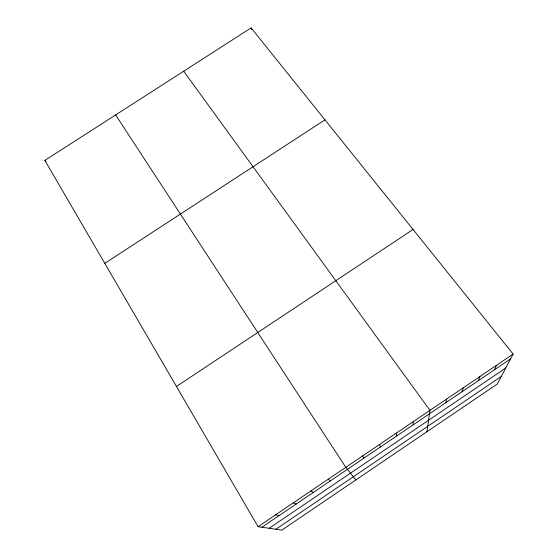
<?xml version="1.0" encoding="UTF-8"?>
<svg xmlns="http://www.w3.org/2000/svg" width="558" height="558" viewBox="0 0 558 558"><rect width="100%" height="100%" fill="white"/><g stroke="black" fill="none" stroke-linecap="round" stroke-linejoin="round"><path stroke-width="0.84" d="M413.129 424.854L413.199 421.688M426.94 431.718L429.946 410.353L183.687 71.208M445.758 402.757L446.658 399.04M462.024 391.751L463.335 387.754M478.248 380.765L479.971 376.497M494.437 369.808L496.571 365.26M513.13 354.051L497.331 383.981L281.874 530.1L258.068 526.689L44.87 160.383L251.107 27.9L513.13 354.051L258.068 526.689M261.911 527.24L510.584 358.871M269.151 528.28L505.785 367.959M275.903 529.242L501.3 376.462M176.454 386.457L413.046 229.471M104.813 263.369L324.965 119.837M275.701 514.755L279.091 515.606M293.285 502.849L296.235 504M310.834 490.977L313.338 492.421M328.334 479.127L330.399 480.87M44.87 160.383L46.007 161.583M355.851 479.929L345.8 467.311L115.639 114.92M362.707 455.865L363.9 458.181M251.107 27.9L251.588 29.49M379.573 444.447L380.347 447.049M396.403 433.057L396.759 435.938"/></g></svg>
